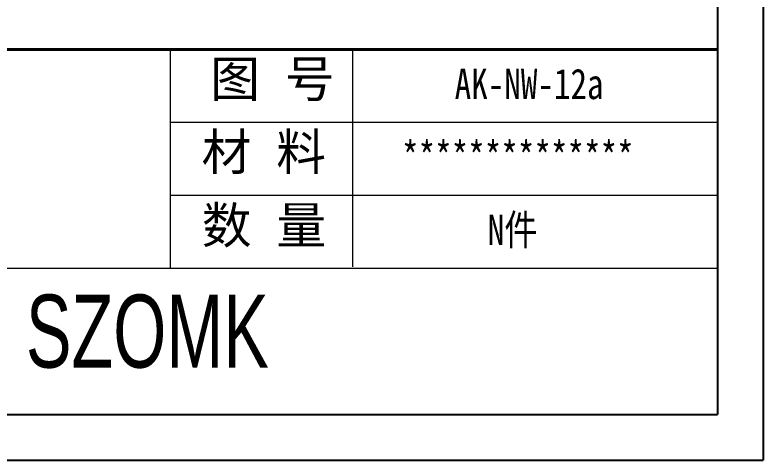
# Model space of a CAD drawing. Header units: inches. Extents: x 2104 to 4068, y 410 to 1569.
# Drawn here: x 2526.8 to 2688.1, y 409.8 to 505.7 of the extents above; entities that cross this region are included whole.
import ezdxf

# ---------------------------------------------------------------- set-up
doc = ezdxf.new("R2010")
doc.units = ezdxf.units.IN
doc.layers.add('文字', color=81, linetype='Continuous')
doc.layers.add('粗实线', color=7, linetype='Continuous', lineweight=30)
doc.layers.add('细实线', color=3, linetype='Continuous', lineweight=9)
doc.styles.get("Standard").update_dxf_attribs({"font": 'txt', "bigfont": 'gbcbig.shx'})
doc.styles.add('宋体', font='', dxfattribs={"width": 0.8, "height": 3.5})
doc.styles.add('长仿宋', font='', dxfattribs={"width": 0.7, "height": 4})
doc.styles.get('宋体').set_extended_font_data('SimSun')
doc.styles.get('长仿宋').set_extended_font_data('SimSun')

msp = doc.modelspace()

# ---------------------------------------------------------------- linework, layer by layer
for p, q in [((2688.052, 822.657), (2688.052, 409.797)), ((2678.222, 812.827), (2678.222, 419.627)), ((2119.259, 419.627), (2678.222, 419.627)), ((2104.15, 409.797), (2688.052, 409.797))]:
    msp.add_line(p, q)
at = {"layer": '粗实线', "color": 7, "lineweight": 40}
msp.add_line((2678.222, 498.267), (2442.302, 498.267), dxfattribs=at)
at = {"layer": '细实线', "color": 7}
for p, q in [((2560.262, 498.267), (2560.262, 451.083)), ((2599.582, 498.267), (2599.582, 451.414)), ((2678.222, 482.539), (2560.262, 482.539)), ((2678.222, 466.811), (2560.262, 466.811)), ((2678.222, 451.083), (2324.342, 451.083))]:
    msp.add_line(p, q, dxfattribs=at)

# ---------------------------------------------------------------- texts
at = {"layer": '文字', "color": 0, "char_height": 5.898, "width": 68.18751, "attachment_point": 1, "style": '宋体'}
for s, insert in [('{\\H1.111x;AK-NW-12a}', (2621.588, 494.159)), ('{\\H1.111x;**************}', (2610.243, 478.431)), ('{\\H1.111x;N件}', (2628.722, 462.703))]:
    msp.add_mtext(s, dxfattribs=dict(at, insert=insert))
at = {"layer": '粗实线', "insert": (2529.189, 445.452), "char_height": 15.728, "width": 176.37397, "attachment_point": 1, "style": '长仿宋'}
msp.add_mtext('{\\fSTXinwei|b0|i0|c134|p2;SZOMK}', dxfattribs=at)
at = {"layer": '细实线', "color": 7, "char_height": 7.864, "attachment_point": 1}
for s, insert, width in [('{\\fSimSun|b0|i0|c134|p54;图 号}', (2568.909, 495.88), 39.32), ('{\\fSimSun|b0|i0|c134|p54;材 料   }', (2567.045, 480.152), 39.32), ('{\\fSimSun|b0|i0|c134|p54;数 量}', (2567.083, 464.346), 35.53055)]:
    msp.add_mtext(s, dxfattribs=dict(at, insert=insert, width=width))

doc.saveas('drawing.dxf')
